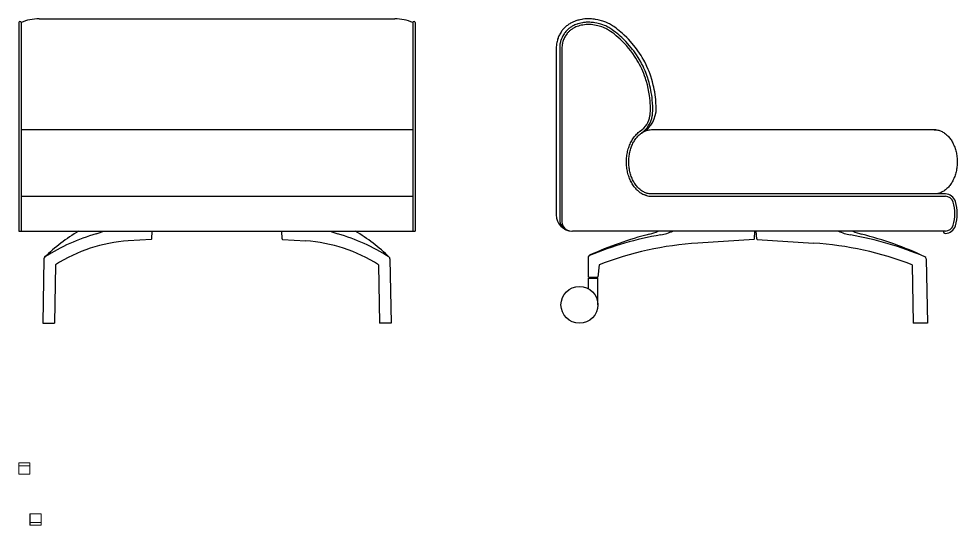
# Model space of a CAD drawing. Header units: inches. Extents: x 327481 to 195042051, y -335014 to 44773228.
# Drawn here: x 384115 to 386151, y -310724 to -309625 of the extents above; entities that cross this region are included whole.
import ezdxf

# ---------------------------------------------------------------- set-up
doc = ezdxf.new("R2010")
doc.units = ezdxf.units.IN
doc.header["$MEASUREMENT"] = 0
doc.layers.add('furniture', color=251, linetype='Continuous', lineweight=13)

# ---------------------------------------------------------------- blocks, each defined once
blk = doc.blocks.new('jefhaie')
at = {"layer": 'furniture', "color": 251, "ltscale": 60}
for p, q in [((384115, -310585), (384115, -311455)), ((384115, -310589), (384115, -311455)), ((384115, -310589), (384115, -311041)), ((384120, -310585), (384120, -311455)), ((384120, -310585), (384545, -310585)), ((384970, -310585), (384545, -310585)), ((384970, -310585), (384970, -311455)), ((384975, -310585), (384975, -311455)), ((384975, -310589), (384975, -311455)), ((384975, -310589), (384975, -311041)), ((384120, -310802), (384545, -310802)), ((384120, -311455), (384545, -311455)), ((384120, -311455), (384545, -311455)), ((384970, -310802), (384545, -310802)), ((384970, -311455), (384545, -311455)), ((384970, -311455), (384545, -311455))]:
    blk.add_line(p, q, dxfattribs=at)
for centre, radius, start, end in [((384117, -310585), 2.5, 0, 180), ((384972, -310585), 2.5, 0, 180), ((384117, -310802), 2.5, 180, 0), ((384117, -311455), 2.5, 180, 0), ((384140, -311435), 20, 180, 270), ((384950, -311435), 20, 270, 0), ((384972, -310802), 2.5, 180, 0), ((384972, -311455), 2.5, 180, 0)]:
    blk.add_arc(centre, radius, start, end, dxfattribs=at)

msp = doc.modelspace()

# ---------------------------------------------------------------- linework, layer by layer
at = {"color": 0, "ltscale": 60}
for p, q in [((384114.876, -309633.352), (384114.876, -310085.669)), ((384119.876, -309633.352), (384119.876, -310085.669)), ((384159.035, -309625.366), (384930.717, -309625.366)), ((384969.876, -309633.352), (384969.876, -310085.669)), ((384974.876, -309633.352), (384974.876, -310085.669)), ((384119.876, -309865.669), (384969.876, -309865.669)), ((384119.876, -310010.226), (384969.876, -310010.226)), ((384114.876, -310085.669), (384974.876, -310085.669)), ((384403.476, -310102.844), (384404.376, -310085.669)), ((384686.276, -310102.844), (384685.376, -310085.669)), ((386125.247, -310085.669), (385315.946, -310085.669)), ((385711.011, -310102.844), (385711.911, -310085.669)), ((385715.881, -310102.844), (385714.98, -310085.669)), ((384402.543, -310103.789), (384352.388, -310107.07)), ((384687.209, -310103.789), (384737.364, -310107.07)), ((385710.078, -310103.789), (385587.857, -310111.785)), ((385716.814, -310103.789), (385839.035, -310111.785)), ((384169.483, -310145.974), (384167.137, -310285.669)), ((384920.269, -310145.974), (384922.615, -310285.669)), ((385351.274, -310185.669), (385351.274, -310140.993)), ((386083.774, -310145.974), (386086.119, -310285.669)), ((384194.324, -310159.069), (384192.204, -310285.669)), ((384895.428, -310159.069), (384897.548, -310285.669)), ((385373.992, -310159.069), (385371.464, -310185.669)), ((386052.899, -310159.069), (386055.019, -310285.669)), ((385351.274, -310185.669), (385371.464, -310185.669)), ((385351.274, -310187.669), (385371.274, -310187.669)), ((385351.274, -310211.028), (385351.274, -310187.669)), ((385371.274, -310245.669), (385371.274, -310187.669)), ((384167.137, -310285.669), (384192.204, -310285.669)), ((384922.615, -310285.669), (384897.548, -310285.669)), ((386086.119, -310285.669), (386055.019, -310285.669))]:
    msp.add_line(p, q, dxfattribs=at)
for points in [[(385497.853, -309819.203), (385497.753, -309814.489), (385497.396, -309807.458), (385496.813, -309800.492), (385496.236, -309795.274), (385495.546, -309790.068), (385494.524, -309783.539), (385493.643, -309778.664), (385492.662, -309773.808), (385491.575, -309768.952), (385489.746, -309761.717), (385488.385, -309756.911), (385486.136, -309749.765), (385484.663, -309745.517), (385482.284, -309739.206), (385480.586, -309735.045), (385477.875, -309728.872), (385475.961, -309724.806), (385472.932, -309718.786), (385470.809, -309714.827), (385467.472, -309708.974), (385465.148, -309705.132), (385461.516, -309699.461), (385458.028, -309694.356), (385455.318, -309690.594), (385452.527, -309686.89), (385449.659, -309683.249), (385445.21, -309677.905), (385442.149, -309674.426), (385437.416, -309669.335), (385433.875, -309665.737), (385428.405, -309660.501), (385424.899, -309657.33), (385421.326, -309654.234), (385417.687, -309651.212), (385413.987, -309648.266), (385410.686, -309645.743), (385405.622, -309642.115), (385403.386, -309640.623), (385401.116, -309639.185), (385398.757, -309637.777), (385396.358, -309636.437), (385394.365, -309635.397), (385391.323, -309633.94), (385388.567, -309632.755), (385386.472, -309631.934), (385384.357, -309631.166), (385381.77, -309630.304), (385379.161, -309629.513), (385373.964, -309628.135), (385370.853, -309627.419), (385366.155, -309626.499), (385363.734, -309626.108), (385360.087, -309625.634), (385357.595, -309625.394), (385353.845, -309625.171), (385350.396, -309625.118), (385347.809, -309625.173), (385345.225, -309625.309), (385342.657, -309625.523), (385338.821, -309625.99), (385336.285, -309626.395), (385332.505, -309627.143), (385329.754, -309627.799), (385327.706, -309628.352), (385325.673, -309628.958), (385323.622, -309629.632), (385320.584, -309630.753), (385318.556, -309631.59), (385315.564, -309632.963), (385313.746, -309633.886), (385311.957, -309634.864), (385310.181, -309635.91), (385308.44, -309637.012), (385306.718, -309638.183), (385305.037, -309639.413), (385303.382, -309640.717), (385301.776, -309642.079), (385300.512, -309643.226), (385298.686, -309645.019), (385297.367, -309646.425), (385296.098, -309647.876), (385294.905, -309649.336), (385293.759, -309650.834), (385292.67, -309652.35), (385291.627, -309653.897), (385290.091, -309656.36), (385289.006, -309658.247), (385287.977, -309660.165), (385286.934, -309662.253), (385285.5, -309665.444), (385284.826, -309667.125), (385283.908, -309669.682), (385283.349, -309671.464), (385282.627, -309674.17), (385282.174, -309676.261), (385281.644, -309679.425), (385281.296, -309682.341), (385280.946, -309686.992), (385280.946, -310050.669)], [(385489.267, -309836.371), (385489.59, -309834.16), (385489.851, -309831.941), (385490.076, -309829.392), (385490.283, -309825.558), (385490.354, -309822.416), (385490.354, -309819.274), (385490.256, -309814.746), (385489.913, -309807.963), (385489.349, -309801.215), (385488.79, -309796.167), (385488.122, -309791.132), (385487.131, -309784.804), (385486.277, -309780.077), (385485.327, -309775.368), (385484.275, -309770.673), (385482.506, -309763.676), (385481.194, -309759.039), (385479.023, -309752.144), (385477.604, -309748.049), (385475.309, -309741.965), (385473.672, -309737.95), (385471.057, -309731.995), (385469.209, -309728.072), (385466.285, -309722.261), (385464.236, -309718.44), (385461.015, -309712.789), (385458.771, -309709.079), (385455.263, -309703.604), (385451.896, -309698.675), (385449.28, -309695.043), (385446.586, -309691.467), (385443.818, -309687.954), (385439.525, -309682.797), (385436.573, -309679.442), (385432.009, -309674.532), (385428.592, -309671.061), (385423.314, -309666.009), (385419.927, -309662.945), (385416.475, -309659.954), (385412.954, -309657.03), (385409.374, -309654.179), (385406.224, -309651.771), (385401.391, -309648.308), (385397.183, -309645.571), (385395.011, -309644.274), (385392.802, -309643.04), (385390.992, -309642.096), (385388.229, -309640.772), (385385.72, -309639.694), (385381.886, -309638.247), (385378.044, -309637.003), (385375.13, -309636.174), (385372.194, -309635.423), (385369.277, -309634.752), (385364.871, -309633.888), (385362.075, -309633.445), (385359.266, -309633.089), (385356.991, -309632.87), (385353.57, -309632.666), (385350.435, -309632.618), (385348.083, -309632.668), (385345.735, -309632.792), (385343.393, -309632.987), (385339.894, -309633.413), (385337.577, -309633.783), (385334.124, -309634.467), (385331.623, -309635.062), (385327.914, -309636.116), (385326.069, -309636.722), (385323.336, -309637.73), (385321.526, -309638.476), (385318.857, -309639.701), (385317.244, -309640.52), (385315.657, -309641.388), (385314.091, -309642.31), (385312.554, -309643.282), (385311.045, -309644.309), (385309.571, -309645.388), (385308.131, -309646.522), (385306.732, -309647.708), (385305.373, -309648.952), (385304.064, -309650.247), (385302.924, -309651.461), (385301.828, -309652.715), (385300.181, -309654.771), (385299.014, -309656.367), (385297.904, -309658.002), (385296.528, -309660.209), (385295.557, -309661.9), (385294.635, -309663.618), (385293.702, -309665.484), (385292.42, -309668.338), (385291.688, -309670.18), (385291.025, -309672.048), (385290.544, -309673.58), (385289.923, -309675.906), (385289.53, -309677.723), (385289.071, -309680.471), (385288.754, -309683.134), (385288.446, -309687.255), (385288.446, -310060.669)], [(385484.329, -309835.582), (385484.633, -309833.508), (385484.878, -309831.426), (385485.091, -309829.013), (385485.236, -309826.594), (385485.346, -309822.959), (385485.354, -309819.321), (385485.219, -309813.805), (385484.925, -309808.297), (385484.479, -309802.799), (385483.892, -309797.313), (385483.172, -309791.842), (385481.934, -309784.103), (385480.436, -309776.41), (385478.668, -309768.775), (385476.62, -309761.211), (385475.488, -309757.46), (385474.282, -309753.731), (385472.538, -309748.744), (385470.66, -309743.804), (385468.65, -309738.914), (385466.511, -309734.077), (385464.245, -309729.298), (385461.855, -309724.578), (385459.342, -309719.922), (385456.71, -309715.332), (385453.96, -309710.812), (385451.095, -309706.366), (385446.965, -309700.365), (385442.625, -309694.519), (385438.082, -309688.836), (385433.34, -309683.326), (385428.404, -309677.996), (385424.224, -309673.776), (385419.921, -309669.681), (385415.497, -309665.708), (385410.955, -309661.856), (385406.299, -309658.122), (385402.479, -309655.217), (385398.571, -309652.437), (385394.56, -309649.829), (385392.512, -309648.605), (385390.431, -309647.442), (385388.317, -309646.348), (385386.167, -309645.327), (385383.232, -309644.082), (385380.239, -309642.968), (385377.199, -309641.972), (385374.121, -309641.081), (385371.015, -309640.282), (385367.525, -309639.49), (385364.016, -309638.815), (385360.488, -309638.273), (385356.944, -309637.883), (385353.387, -309637.662), (385349.731, -309637.626), (385346.074, -309637.78), (385342.427, -309638.121), (385338.799, -309638.646), (385335.203, -309639.349), (385332.288, -309640.056), (385329.408, -309640.887), (385326.571, -309641.849), (385323.783, -309642.949), (385321.052, -309644.194), (385319.577, -309644.942), (385318.125, -309645.737), (385316.697, -309646.577), (385315.297, -309647.463), (385313.929, -309648.394), (385312.594, -309649.371), (385311.295, -309650.393), (385310.037, -309651.461), (385308.82, -309652.574), (385307.649, -309653.732), (385306.629, -309654.819), (385305.647, -309655.942), (385304.703, -309657.097), (385302.925, -309659.498), (385301.286, -309662.003), (385300.144, -309663.941), (385299.073, -309665.92), (385298.007, -309668.074), (385297.032, -309670.267), (385296.162, -309672.497), (385295.409, -309674.763), (385294.787, -309677.065), (385294.357, -309679.106), (385294.022, -309681.168), (385293.769, -309683.246), (385293.446, -309687.429), (385293.446, -310065.669)], [(385433.237, -309935.46), (385433.285, -309932.58), (385433.413, -309929.704), (385433.621, -309926.836), (385433.91, -309923.982), (385434.278, -309921.144), (385434.726, -309918.326), (385435.252, -309915.534), (385435.857, -309912.77), (385436.539, -309910.039), (385437.298, -309907.345), (385438.133, -309904.691), (385439.042, -309902.081), (385440.025, -309899.52), (385441.081, -309897.01), (385442.208, -309894.556), (385443.405, -309892.161), (385444.671, -309889.828), (385446.004, -309887.562), (385447.403, -309885.365), (385448.866, -309883.241), (385450.391, -309881.193), (385451.978, -309879.225), (385453.623, -309877.339), (385455.325, -309875.539), (385457.082, -309873.828), (385458.892, -309872.209), (385460.752, -309870.685), (385462.661, -309869.259), (385463.329, -309868.79)], [(385438.237, -309935.473), (385438.28, -309932.798), (385438.396, -309930.128), (385438.585, -309927.466), (385438.847, -309924.816), (385439.181, -309922.182), (385439.586, -309919.568), (385440.062, -309916.977), (385440.609, -309914.414), (385441.225, -309911.882), (385441.91, -309909.385), (385442.662, -309906.926), (385443.482, -309904.509), (385444.366, -309902.138), (385445.315, -309899.815), (385446.326, -309897.546), (385447.398, -309895.332), (385448.53, -309893.176), (385449.72, -309891.084), (385450.967, -309889.056), (385452.267, -309887.096), (385453.621, -309885.208), (385455.025, -309883.393), (385456.477, -309881.654), (385457.976, -309879.995), (385459.519, -309878.417), (385461.103, -309876.923), (385462.728, -309875.514), (385464.39, -309874.194), (385466.086, -309872.963), (385467.815, -309871.824), (385469.574, -309870.778), (385471.36, -309869.827), (385473.171, -309868.973), (385475.003, -309868.215), (385476.855, -309867.557), (385478.724, -309866.998), (385480.606, -309866.539), (385482.5, -309866.181), (385484.402, -309865.925), (385487.568, -309865.669), (386104.359, -309865.669)], [(386100.982, -309865.719), (386102.94, -309865.775), (386104.894, -309865.938), (386106.843, -309866.208), (386108.782, -309866.584), (386110.71, -309867.067), (386112.622, -309867.655), (386114.517, -309868.347), (386116.391, -309869.142), (386118.241, -309870.04), (386120.065, -309871.039), (386121.859, -309872.136), (386123.621, -309873.331), (386125.348, -309874.622), (386127.038, -309876.007), (386128.688, -309877.483), (386130.296, -309879.048), (386131.858, -309880.7), (386133.373, -309882.437), (386134.838, -309884.255), (386136.252, -309886.153), (386137.611, -309888.126), (386138.914, -309890.172), (386140.158, -309892.288), (386141.343, -309894.471), (386142.466, -309896.717), (386143.525, -309899.023), (386144.518, -309901.385), (386145.445, -309903.8), (386146.304, -309906.264), (386147.093, -309908.772), (386147.811, -309911.323), (386148.457, -309913.91), (386149.031, -309916.531), (386149.53, -309919.182), (386149.956, -309921.858), (386150.306, -309924.555), (386150.58, -309927.269), (386150.778, -309929.996), (386150.9, -309932.732), (386150.945, -309935.473)], [(385455.325, -309995.406), (385453.623, -309993.607), (385451.978, -309991.721), (385450.391, -309989.752), (385448.866, -309987.704), (385447.403, -309985.58), (385446.004, -309983.383), (385444.671, -309981.117), (385443.405, -309978.784), (385442.208, -309976.389), (385441.081, -309973.935), (385440.025, -309971.426), (385439.042, -309968.864), (385438.133, -309966.255), (385437.298, -309963.601), (385436.539, -309960.906), (385435.857, -309958.175), (385435.252, -309955.412), (385434.726, -309952.619), (385434.278, -309949.802), (385433.91, -309946.964), (385433.621, -309944.109), (385433.413, -309941.242), (385433.285, -309938.366), (385433.237, -309935.485)], [(386125.247, -310005.226), (385488.2, -310005.226), (385486.243, -310005.171), (385484.288, -310005.008), (385482.34, -310004.738), (385480.4, -310004.361), (385478.473, -310003.879), (385476.56, -310003.291), (385474.665, -310002.599), (385472.792, -310001.803), (385470.942, -310000.905), (385469.118, -309999.907), (385467.324, -309998.809), (385465.562, -309997.614), (385463.834, -309996.323), (385462.144, -309994.939), (385460.494, -309993.463), (385458.887, -309991.898), (385457.324, -309990.245), (385455.809, -309988.509), (385454.344, -309986.69), (385452.931, -309984.793), (385451.572, -309982.82), (385450.269, -309980.773), (385449.024, -309978.657), (385447.839, -309976.474), (385446.717, -309974.228), (385445.658, -309971.923), (385444.664, -309969.56), (385443.737, -309967.146), (385442.879, -309964.682), (385442.09, -309962.173), (385441.372, -309959.623), (385440.725, -309957.035), (385440.152, -309954.414), (385439.652, -309951.764), (385439.227, -309949.088), (385438.877, -309946.391), (385438.602, -309943.676), (385438.404, -309940.949), (385438.282, -309938.213), (385438.237, -309935.473)], [(386150.945, -309935.473), (386150.9, -309938.213), (386150.778, -309940.949), (386150.58, -309943.676), (386150.306, -309946.391), (386149.956, -309949.088), (386149.53, -309951.764), (386149.031, -309954.414), (386148.457, -309957.035), (386147.811, -309959.623), (386147.093, -309962.173), (386146.304, -309964.682), (386145.445, -309967.146), (386144.518, -309969.56), (386143.525, -309971.923), (386142.466, -309974.228), (386141.343, -309976.474), (386140.158, -309978.657), (386138.914, -309980.773), (386137.611, -309982.82), (386136.252, -309984.793), (386134.838, -309986.69), (386133.373, -309988.509), (386131.858, -309990.245), (386130.296, -309991.898), (386128.688, -309993.463), (386127.038, -309994.939), (386125.348, -309996.323), (386123.621, -309997.614), (386121.859, -309998.809), (386120.065, -309999.907), (386118.241, -310000.905), (386116.391, -310001.803), (386114.517, -310002.599), (386112.622, -310003.291), (386110.71, -310003.879), (386108.782, -310004.361), (386106.843, -310004.738), (386104.894, -310005.008), (386102.94, -310005.171), (386100.982, -310005.226)], [(385442.718, -309977.435), (385443.405, -309978.784)], [(385455.325, -309995.406), (385457.082, -309997.117), (385458.892, -309998.737), (385460.752, -310000.261), (385462.661, -310001.687), (385464.615, -310003.012), (385466.611, -310004.233), (385468.648, -310005.348), (385470.722, -310006.355), (385472.829, -310007.249), (385474.966, -310008.03), (385477.13, -310008.695), (385479.316, -310009.242), (385481.519, -310009.67), (385483.737, -310009.977), (385485.964, -310010.163), (385488.195, -310010.226), (386125.247, -310010.226)], [(385477.13, -310008.695), (385474.966, -310008.03), (385472.829, -310007.249)]]:
    msp.add_lwpolyline(points, dxfattribs=at)
msp.add_circle((385331.274, -310245.669), 40, dxfattribs=at)
for centre, radius, start, end in [((384117.376, -309633.352), 2.5, 0, 180), ((384159.035, -309725.366), 100, 90, 113.053289), ((384930.717, -309725.366), 100, 66.946711, 90), ((384972.376, -309633.352), 2.5, 0, 180), ((385437.856, -309819.818), 60, 300.851354, 0.587656), ((385434.968, -309827.612), 50, 304.556817, 350.827721), ((385434.969, -309827.612), 55, 304.564614, 350.835998), ((386125.247, -310027.947), 22.7, 17.061531, 90), ((386125.247, -310027.947), 17.7, 17.061531, 90), ((386060.08, -310047.947), 85.867, 342.938469, 17.061531), ((386060.08, -310047.947), 90.867, 342.938469, 17.061531), ((385315.946, -310050.669), 35, 180, 270), ((385313.446, -310060.669), 25, 180, 270), ((385313.446, -310065.669), 20, 180, 270), ((386125.247, -310067.947), 17.7, 270, 342.938469), ((384458.175, -310439.284), 413, 121.106262, 134.053287), ((384394.925, -310489.742), 413.306, 105.697159, 122.676607), ((384256.049, -309995.579), 100, 285.697159, 295.640469), ((384833.703, -309995.579), 100, 244.277142, 254.302841), ((384694.827, -310489.742), 413.306, 57.323393, 74.302841), ((384631.577, -310439.284), 413, 45.946713, 58.893738), ((385665.46, -310820.089), 750, 104.049824, 114.618965), ((385459.109, -309995.517), 100, 284.049824, 295.640469), ((385490.622, -309995.517), 100, 279.902451, 295.640469), ((385936.269, -309995.517), 100, 244.359531, 260.097549), ((385967.782, -309995.517), 100, 244.359531, 255.950176), ((385761.431, -310820.089), 750, 64.788317, 75.950176), ((386124.393, -310087.359), 3.397, 150.180595, 284.561073), ((386125.247, -310067.947), 22.7, 270, 342.938469), ((384374.127, -310439.392), 333.032, 93.742731, 122.676607), ((384402.477, -310102.791), 1, 273.742731, 357), ((384687.275, -310102.791), 1, 183, 266.257269), ((384715.625, -310439.392), 333.032, 57.323393, 86.257269), ((385636.798, -310832.853), 750, 99.902451, 112.222942), ((385634.987, -310832.245), 722, 93.742731, 111.191599), ((385710.012, -310102.791), 1, 273.742731, 357), ((385716.879, -310102.791), 1, 183, 266.257269), ((385791.905, -310832.245), 722, 68.808401, 86.257269), ((385790.094, -310832.853), 750, 67.201558, 80.097549), ((384174.482, -310146.057), 5, 122.676607, 179.038026), ((384915.27, -310146.057), 5, 0.961974, 57.323393), ((385354.274, -310140.993), 3, 114.618965, 180), ((385354.274, -310141.341), 3, 112.222942, 180), ((386078.774, -310146.057), 5, 0.961974, 67.76712)]:
    msp.add_arc(centre, radius, start, end, dxfattribs=at)

# ---------------------------------------------------------------- block references
at = {"layer": 'furniture', "lineweight": 0, "xscale": 0.02823529175717059, "yscale": 0.02823529175717059, "zscale": 0.02823529175717059}
msp.add_blockref('jefhaie', (373269.28, -301819.381), dxfattribs=at)
at = {"layer": 'furniture', "lineweight": 0, "xscale": 0.02823529175717059, "yscale": 0.02823529175717059, "zscale": 0.02823529175717059, "rotation": 180}
msp.add_blockref('jefhaie', (395009.036, -319493.314), dxfattribs=at)

doc.saveas('drawing.dxf')
